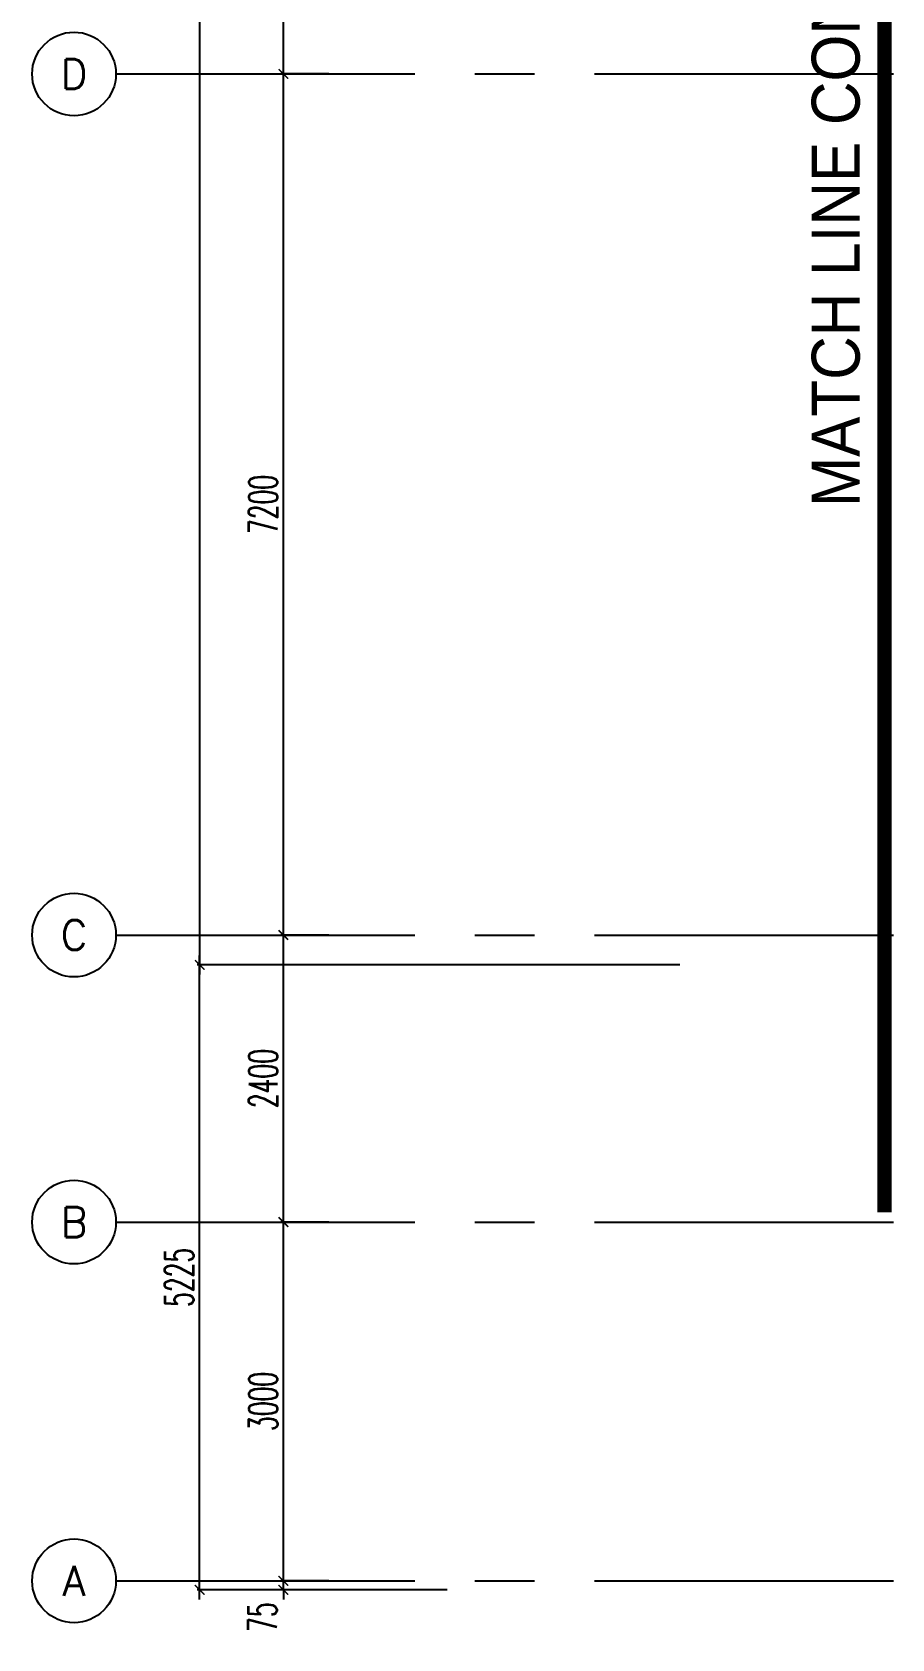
# Model space of a CAD drawing. Extents: x 88852.7 to 88945.7, y 39921.6 to 40001.1.
# Drawn here: x 88852.74 to 88859.92, y 39922.59 to 39936.03 of the extents above; entities that cross this region are included whole.
import ezdxf
from ezdxf.enums import TextEntityAlignment as Align

# ---------------------------------------------------------------- set-up
doc = ezdxf.new("R2010")
doc.units = 0
doc.header["$MEASUREMENT"] = 0
doc.header["$PDMODE"] = 34
doc.linetypes.add('CENTER2', pattern=[1.125, 0.75, -0.125, 0.125, -0.125])
doc.linetypes.add('CENTERX2', pattern=[4, 2.5, -0.5, 0.5, -0.5])
doc.layers.get('0').update_dxf_attribs({"linetype": 'CONTINUOUS'})
doc.layers.get('DEFPOINTS').update_dxf_attribs({"linetype": 'CONTINUOUS'})
for name, color, linetype in [('AX', 6, 'CONTINUOUS'), ('AX-CR', 2, 'CONTINUOUS'), ('AX-DIM', 4, 'CONTINUOUS'), ('AX-TXT', 2, 'CONTINUOUS'), ('AXES', 11, 'CENTERX2'), ('ELEV', 2, 'CONTINUOUS'), ('TXT1', 2, 'CONTINUOUS')]:
    doc.layers.add(name, color=color, linetype=linetype)
doc.styles.add('ROMANS', font='ROMANS.shx', dxfattribs={"width": 0.6})
doc.styles.add('TTXT', font='swisse.ttf', dxfattribs={"width": 0.6})
doc.dimstyles.new('DIM-OUT', dxfattribs={"dimscale": 0, "dimtxt": 0.24, "dimasz": 0.08, "dimexe": 0.02, "dimexo": 0.02, "dimgap": 0.05, "dimtad": 1, "dimdec": 0, "dimlfac": 1000, "dimzin": 0, "dimdsep": 46, "dimtxsty": 'ROMANS', "dimblk1": 'ARCHTICK', "dimblk2": 'ARCHTICK', "dimsah": 1, "dimcen": 0.01, "dimdle": 0.08, "dimclrd": 4, "dimclre": 4, "dimclrt": 2, "dimadec": 0, "dimazin": 0, "dimtp": 2, "dimtm": 2, "dimtfac": 0.1142857142857143, "dimtdec": 0, "dimtix": 1, "dimtmove": 2, "dimatfit": 3, "dimldrblk": 'ARCHTICK', "dimfxl": 0, "dimtolj": 1, "dimtzin": 0, "dimarcsym": 0})

# ---------------------------------------------------------------- blocks, each defined once
blk = doc.blocks.new('_ARCHTICK')
at = {"color": 0, "linetype": 'ByBlock', "const_width": 0.15}
blk.add_lwpolyline([(-0.5, -0.5), (0.5, 0.5)], dxfattribs=at)
blk = doc.blocks.new('*D655')
at = {"layer": 'AX-DIM', "color": 4, "lineweight": -2}
for p, q in [((88854.8386065646, 39935.59956244051), (88854.8386065646, 39939.35956244052)), ((88855.21860656461, 39939.27956244052), (88854.8186065646, 39939.27956244052)), ((88855.21860656461, 39935.67956244051), (88854.8186065646, 39935.67956244051))]:
    blk.add_line(p, q, dxfattribs=at)
at = {"layer": 'DEFPOINTS', "color": 0}
for p in [(88854.8386065646, 39939.27956244052), (88855.23860656461, 39939.27956244052), (88855.23860656461, 39935.67956244051)]:
    blk.add_point(p, dxfattribs=at)
at = {"layer": 'AX-DIM', "color": 4, "lineweight": -2, "xscale": 0.08, "yscale": 0.08, "zscale": 0.08}
for p, rotation in [((88854.8386065646, 39939.27956244052), 90), ((88854.8386065646, 39935.67956244051), 270)]:
    blk.add_blockref('_ARCHTICK', p, dxfattribs=dict(at, rotation=rotation))
at = {"layer": 'AX-DIM', "color": 2, "insert": (88854.66860656459, 39937.47956244053), "char_height": 0.24, "attachment_point": 5, "rotation": 90, "style": 'ROMANS'}
blk.add_mtext('\\A1;3600', dxfattribs=at)
blk = doc.blocks.new('*D657')
at = {"layer": 'AX-DIM', "color": 4, "lineweight": -2}
for p, q in [((88855.21860656461, 39928.47956244052), (88854.8186065646, 39928.47956244052)), ((88854.8386065646, 39925.99956244051), (88854.8386065646, 39928.55956244052)), ((88855.21860656461, 39926.07956244051), (88854.8186065646, 39926.07956244051))]:
    blk.add_line(p, q, dxfattribs=at)
at = {"layer": 'DEFPOINTS', "color": 0}
for p in [(88854.8386065646, 39928.47956244052), (88855.23860656461, 39928.47956244052), (88855.23860656461, 39926.07956244051)]:
    blk.add_point(p, dxfattribs=at)
at = {"layer": 'AX-DIM', "color": 4, "lineweight": -2, "xscale": 0.08, "yscale": 0.08, "zscale": 0.08}
for p, rotation in [((88854.8386065646, 39928.47956244052), 90), ((88854.8386065646, 39926.07956244051), 270)]:
    blk.add_blockref('_ARCHTICK', p, dxfattribs=dict(at, rotation=rotation))
at = {"layer": 'AX-DIM', "color": 2, "insert": (88854.66860656459, 39927.27956244053), "char_height": 0.24, "attachment_point": 5, "rotation": 90, "style": 'ROMANS'}
blk.add_mtext('\\A1;2400', dxfattribs=at)
blk = doc.blocks.new('*D658')
at = {"layer": 'AX-DIM', "color": 4, "lineweight": -2}
for p, q in [((88854.8386065646, 39923.07956244051), (88854.8386065646, 39923.15956244052)), ((88855.21860656461, 39923.07956244051), (88854.8186065646, 39923.07956244051)), ((88855.21860656461, 39923.00456244052), (88854.8186065646, 39923.00456244052)), ((88854.8386065646, 39923.00456244052), (88854.8386065646, 39923.07956244051)), ((88854.8386065646, 39923.00456244052), (88854.8386065646, 39922.92456244052))]:
    blk.add_line(p, q, dxfattribs=at)
at = {"layer": 'DEFPOINTS', "color": 0}
for p in [(88854.8386065646, 39923.07956244051), (88855.23860656461, 39923.07956244051), (88855.23860656461, 39923.00456244052)]:
    blk.add_point(p, dxfattribs=at)
at = {"layer": 'AX-DIM', "color": 4, "lineweight": -2, "xscale": 0.08, "yscale": 0.08, "zscale": 0.08}
for p, rotation in [((88854.8386065646, 39923.07956244051), 270), ((88854.8386065646, 39923.00456244052), 90)]:
    blk.add_blockref('_ARCHTICK', p, dxfattribs=dict(at, rotation=rotation))
at = {"layer": 'AX-DIM', "color": 2, "insert": (88854.6636065646, 39922.77604237201), "char_height": 0.24, "attachment_point": 5, "rotation": 90, "style": 'ROMANS'}
blk.add_mtext('\\A1;75', dxfattribs=at)
blk = doc.blocks.new('*D659')
at = {"layer": 'AX-DIM', "color": 4, "lineweight": -2}
for p, q in [((88855.21860656461, 39926.07956244051), (88854.8186065646, 39926.07956244051)), ((88854.8386065646, 39922.99956244051), (88854.8386065646, 39926.15956244052)), ((88855.21860656461, 39923.07956244051), (88854.8186065646, 39923.07956244051))]:
    blk.add_line(p, q, dxfattribs=at)
at = {"layer": 'DEFPOINTS', "color": 0}
for p in [(88854.8386065646, 39926.07956244051), (88855.23860656461, 39926.07956244051), (88855.23860656461, 39923.07956244051)]:
    blk.add_point(p, dxfattribs=at)
at = {"layer": 'AX-DIM', "color": 4, "lineweight": -2, "xscale": 0.08, "yscale": 0.08, "zscale": 0.08}
for p, rotation in [((88854.8386065646, 39926.07956244051), 90), ((88854.8386065646, 39923.07956244051), 270)]:
    blk.add_blockref('_ARCHTICK', p, dxfattribs=dict(at, rotation=rotation))
at = {"layer": 'AX-DIM', "color": 2, "insert": (88854.66860656459, 39924.57956244053), "char_height": 0.24, "attachment_point": 5, "rotation": 90, "style": 'ROMANS'}
blk.add_mtext('\\A1;3000', dxfattribs=at)
blk = doc.blocks.new('*D660')
at = {"layer": 'AX-DIM', "color": 4, "lineweight": -2}
for p, q in [((88854.8386065646, 39928.39956244051), (88854.8386065646, 39935.75956244051)), ((88855.21860656461, 39935.67956244051), (88854.8186065646, 39935.67956244051)), ((88855.21860656461, 39928.47956244052), (88854.8186065646, 39928.47956244052))]:
    blk.add_line(p, q, dxfattribs=at)
at = {"layer": 'DEFPOINTS', "color": 0}
for p in [(88854.8386065646, 39935.67956244051), (88855.23860656461, 39935.67956244051), (88855.23860656461, 39928.47956244052)]:
    blk.add_point(p, dxfattribs=at)
at = {"layer": 'AX-DIM', "color": 4, "lineweight": -2, "xscale": 0.08, "yscale": 0.08, "zscale": 0.08}
for p, rotation in [((88854.8386065646, 39935.67956244051), 90), ((88854.8386065646, 39928.47956244052), 270)]:
    blk.add_blockref('_ARCHTICK', p, dxfattribs=dict(at, rotation=rotation))
at = {"layer": 'AX-DIM', "color": 2, "insert": (88854.66860656459, 39932.07956244053), "char_height": 0.24, "attachment_point": 5, "rotation": 90, "style": 'ROMANS'}
blk.add_mtext('\\A1;7200', dxfattribs=at)
blk = doc.blocks.new('AXL')
at = {"layer": 'AX-CR'}
blk.add_circle((-350.0000000000018, 0), 350.0000000000014, dxfattribs=at)
at = {"layer": 'AX-TXT', "style": 'ROMANS'}
blk.add_attdef('AX', text='', height=250, dxfattribs=at).set_placement((-350.0000000000018, 0), align=Align.MIDDLE)
blk = doc.blocks.new('*D591')
at = {"layer": 'AX-DIM', "color": 4, "lineweight": -2}
for p, q in [((88854.13969775462, 39928.14956244051), (88854.13969775462, 39987.62956244052)), ((88857.31691613905, 39987.54956244052), (88854.11969775462, 39987.54956244052)), ((88858.1519578245, 39928.22956244052), (88854.11969775462, 39928.22956244052))]:
    blk.add_line(p, q, dxfattribs=at)
at = {"layer": 'DEFPOINTS', "color": 0}
for p in [(88854.13969775462, 39987.54956244052), (88857.33691613906, 39987.54956244052), (88858.17195782451, 39928.22956244052)]:
    blk.add_point(p, dxfattribs=at)
at = {"layer": 'AX-DIM', "color": 4, "lineweight": -2, "xscale": 0.08, "yscale": 0.08, "zscale": 0.08}
for p, rotation in [((88854.13969775462, 39987.54956244052), 90), ((88854.13969775462, 39928.22956244052), 270)]:
    blk.add_blockref('_ARCHTICK', p, dxfattribs=dict(at, rotation=rotation))
at = {"layer": 'AX-DIM', "color": 2, "insert": (88853.96969775461, 39957.88956244053), "char_height": 0.24, "attachment_point": 5, "rotation": 90, "style": 'ROMANS'}
blk.add_mtext('\\A1;59320', dxfattribs=at)
blk = doc.blocks.new('*D593')
at = {"layer": 'AX-DIM', "color": 4, "lineweight": -2}
for p, q in [((88854.8186065646, 39928.22956244052), (88854.1186065646, 39928.22956244052)), ((88854.13860656461, 39922.92456244052), (88854.13860656461, 39928.30956244052)), ((88856.2086411042, 39923.00456244052), (88854.1186065646, 39923.00456244052))]:
    blk.add_line(p, q, dxfattribs=at)
at = {"layer": 'DEFPOINTS', "color": 0}
for p in [(88854.13860656461, 39928.22956244052), (88854.8386065646, 39928.22956244052), (88856.2286411042, 39923.00456244052)]:
    blk.add_point(p, dxfattribs=at)
at = {"layer": 'AX-DIM', "color": 4, "lineweight": -2, "xscale": 0.08, "yscale": 0.08, "zscale": 0.08}
for p, rotation in [((88854.13860656461, 39928.22956244052), 90), ((88854.13860656461, 39923.00456244052), 270)]:
    blk.add_blockref('_ARCHTICK', p, dxfattribs=dict(at, rotation=rotation))
at = {"layer": 'AX-DIM', "color": 2, "insert": (88853.9686065646, 39925.61706244053), "char_height": 0.24, "attachment_point": 5, "rotation": 90, "style": 'ROMANS'}
blk.add_mtext('\\A1;5225', dxfattribs=at)

msp = doc.modelspace()

# ---------------------------------------------------------------- linework, layer by layer
at = {"layer": 'AXES'}
for p, q in [((88853.43860656461, 39935.67956244052), (88876.97025844976, 39935.67956244052)), ((88853.43860656461, 39928.47956244052), (88876.97025844976, 39928.47956244052)), ((88853.43860656461, 39926.07956244051), (88876.97025844976, 39926.07956244051)), ((88853.43860656461, 39923.07956244052), (88876.97025844976, 39923.07956244052))]:
    msp.add_line(p, q, dxfattribs=at)
at = {"layer": 'ELEV', "linetype": 'CENTER2', "const_width": 0.12}
msp.add_lwpolyline([(88859.86377698214, 39926.16044521374), (88859.86377698214, 39989.69956244052)], dxfattribs=at)

# ---------------------------------------------------------------- block references
at = {"layer": 'AX', "xscale": 0.001000000003841706, "yscale": 0.000999999996565748, "zscale": 0.001}
for p, values in [((88853.43860656461, 39935.67956244052), {'AX': 'D'}), ((88853.43860656461, 39928.47956244052), {'AX': 'C'}), ((88853.43860656461, 39926.07956244051), {'AX': 'B'}), ((88853.43860656461, 39923.07956244052), {'AX': 'A'})]:
    msp.add_blockref('AXL', p, dxfattribs=at).add_auto_attribs(values)

# ---------------------------------------------------------------- texts
at = {"layer": 'TXT1', "color": 6, "style": 'TTXT', "width": 0.9}
msp.add_text('MATCH LINE CONTINUATION SHEET No. MH.AR.081', height=0.40118203125, rotation=90, dxfattribs=at).set_placement((88859.65593071892, 39932.05787083575))

# ---------------------------------------------------------------- dimensions: what is measured, and where the dimension line sits
at = {"layer": 'AX-DIM', "color": 4}
dim = msp.add_linear_dim(base=(88854.13969775462, 39987.54956244052), p1=(88858.17195782451, 39928.22956244052), p2=(88857.33691613906, 39987.54956244052), angle=90, dimstyle='DIM-OUT', override={"dimscale": 1, "dimclre": 4}, dxfattribs=at)
dim.commit()
dim.dimension.update_dxf_attribs({"geometry": '*D591', "text_midpoint": (88853.96969775461, 39957.88956244053)})
at = {"layer": 'AX-DIM'}
for base, p1, p2, override, picture, middle in [((88854.8386065646, 39939.27956244052), (88855.23860656461, 39935.67956244051), (88855.23860656461, 39939.27956244052), {"dimscale": 1}, '*D655', (88854.66860656459, 39937.47956244053)), ((88854.8386065646, 39935.67956244051), (88855.23860656461, 39928.47956244052), (88855.23860656461, 39935.67956244051), {"dimscale": 1}, '*D660', (88854.66860656459, 39932.07956244053)), ((88854.8386065646, 39928.47956244052), (88855.23860656461, 39926.07956244051), (88855.23860656461, 39928.47956244052), {"dimscale": 1}, '*D657', (88854.66860656459, 39927.27956244053)), ((88854.13860656461, 39928.22956244052), (88856.2286411042, 39923.00456244052), (88854.8386065646, 39928.22956244052), {"dimscale": 1, "dimclre": 4}, '*D593', (88853.9686065646, 39925.61706244053)), ((88854.8386065646, 39926.07956244051), (88855.23860656461, 39923.07956244051), (88855.23860656461, 39926.07956244051), {"dimscale": 1}, '*D659', (88854.66860656459, 39924.57956244053))]:
    dim = msp.add_linear_dim(base=base, p1=p1, p2=p2, angle=90, dimstyle='DIM-OUT', override=override, dxfattribs=at)
    dim.commit()
    dim.dimension.update_dxf_attribs({"geometry": picture, "text_midpoint": middle})
dim = msp.add_linear_dim(base=(88854.8386065646, 39923.07956244051), p1=(88855.23860656461, 39923.00456244052), p2=(88855.23860656461, 39923.07956244051), angle=90, dimstyle='DIM-OUT', override={"dimscale": 1}, dxfattribs=at)
dim.commit()
dim.dimension.update_dxf_attribs({"geometry": '*D658', "text_midpoint": (88854.6636065646, 39922.77604237201), "dimtype": 160})

doc.saveas('drawing.dxf')
